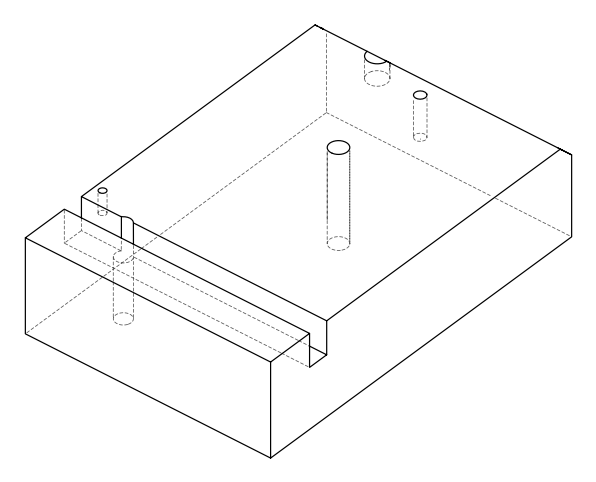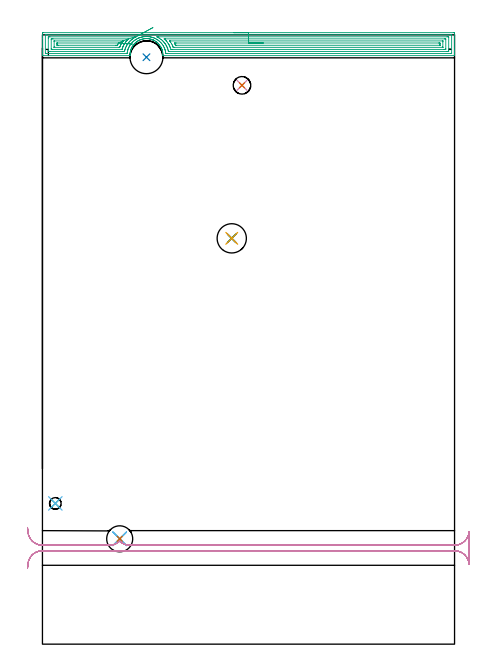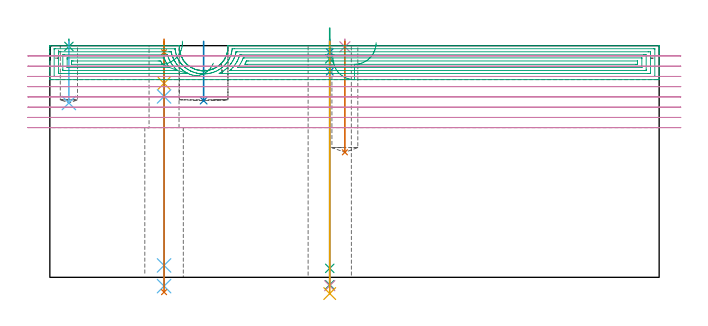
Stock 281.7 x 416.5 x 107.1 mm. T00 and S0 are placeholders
(PLAN: 16 operations, 12 tool changes, 27.2 min)
(1 SPOT_DRILL | STEP1HOLE | NXT0321_9005460120000 | 0.05 min | 182 mm3)
(2 SPOT_DRILL_1 | STEP1HOLE_1 | NXT0321_9005460120000 | 0.05 min | 183 mm3)
(3 SPOT_DRILL_2 | STEP1POCKET | NXT0321_9005460120000 | 0.03 min | 0 mm3)
(4 SPOT_DRILL_3 | STEP1POCKET_1 | NXT0321_9005460120000 | 0.03 min | 1 mm3)
(5 DRILL_BLIND_HOLE_INTO_CENTER | STEP1HOLE | NXT0301_087 | 0.08 min | 1509 mm3)
(6 GUN_DRILL_THROUGH_HOLE | STEP1HOLE | UGT0307_008 | 0.55 min | 8615 mm3)
(7 DRILL_TO_ENLARGE_THROUGH_HOLE | STEP1HOLE | UGT0301_248 | 0.47 min | 16295 mm3)
(8 DRILL_BLIND_HOLE_INTO_CENTER_1 | STEP1HOLE_1 | NXT0301_051 | 0.06 min | 446 mm3)
(9 GUN_DRILL_THROUGH_HOLE_1 | STEP1HOLE_1 | UGT0307_005 | 0.56 min | 5201 mm3)
(10 DRILL_TO_ENLARGE_THROUGH_HOLE_1 | STEP1HOLE_1 | NXT0301_101 | 0.45 min | 8344 mm3)
(11 DRILL_TO_ENLARGE_THROUGH_HOLE_2 | STEP1HOLE_1 | UGT0301_007 | 0.47 min | 19424 mm3)
(12 DRILL_BLIND_HOLE_INTO_CENTER_2 | STEP1POCKET | NXT0301_051 | 0.12 min | 1276 mm3)
(13 DRILL_BLIND_HOLE_INTO_CENTER_3 | STEP1POCKET_1 | NXT0301_091 | 0.21 min | 5383 mm3)
(14 INDEXABLE_INSERT_DRILL_BLIND_HOLE_FROM_SOLID | STEP1POCKET_2 | NXT0302_016 | 0.11 min | 9983 mm3)
(15 AREA_MILL | FG_CHAMFER_SURFACE | UGT0205_001 | 13.45 min | 33691 mm3)
(16 MILL_RECTANGULAR_SLOT | SLOT_RECTANGULAR | UGT0201_094 | Follow Part, ap 5, ae 75% | 10.57 min | 244858 mm3)
(TOOL NXT0321_9005460120000 | NC Spot Drill, 142deg, 12mm, Carbide, Uncoated | D12 PA142 FL30 Z2)
(TOOL NXT0301_087 | Carbide Drill 11.6mm [860.1-1160-058A1-MM 2214] | D11.6 PA140 FL72 Z2)
(TOOL UGT0307_008 | Gun Drill 11 mm | D11 PA130 FL24 Z1)
(TOOL UGT0301_248 | Twist Drill 17.8 mm | D17.8 PA118 FL130 Z2)
(TOOL NXT0301_051 | Carbide Drill 8mm [860.1-0800-040A1-MM 2214] | D8 PA140 FL53 Z2)
(TOOL UGT0307_005 | Gun Drill 8.3 mm | D8.3 PA130 FL24 Z1)
(TOOL NXT0301_101 | Carbide Drill 13mm [860.1-1300-104A1-MM 2214] | D13 PA140 FL123 Z2)
(TOOL UGT0301_007 | Twist Drill 20 mm | D20 PA118 FL140 Z2)
(TOOL NXT0301_091 | Carbide Drill 12mm [860.1-1200-036A1-MM 2214] | D12 PA140 FL55 Z2)
(TOOL NXT0302_016 | Index. Insert Drill 22.5mm [880-D2250L25-03] | D22.5 PA176 FL68 Z2)
(TOOL UGT0205_001 | Chamfer Mill 20 x 3 x 45 deg. | D20 FL50 Z2)
(TOOL UGT0201_094 | End mill 20 mm | D20 FL38 Z4)
(OP 1 SPOT_DRILL)
G17 G21 G94 G90
T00 M6
G54
G17 G0 G90 X52.8 Y72. S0 M3
G43 Z117.1 H0
G94 G81 G98 Z104.1 F250. R110.1
G80
M5
M2
(OP 2 SPOT_DRILL_1)
G17 G21 G94 G90
T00 M6
G54
G17 G0 G90 X129.4 Y277.4 S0 M3
G43 Z117.1 H0
G94 G81 G98 Z104.1 F250. R110.1
G80
M5
M2
(OP 3 SPOT_DRILL_2)
G17 G21 G94 G90
T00 M6
G54
G17 G0 G90 X8.8 Y96.2 S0 M3
G43 Z117.1 H0
G94 G81 G98 Z106.756 F250. R110.1
G80
M5
M2
(OP 4 SPOT_DRILL_3)
G17 G21 G94 G90
T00 M6
G54
G17 G0 G90 X136.4 Y382. S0 M3
G43 Z117.1 H0
G94 G81 G98 Z106.584 F250. R110.1
G80
M5
M2
(OP 5 DRILL_BLIND_HOLE_INTO_CENTER)
G17 G21 G94 G90
T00 M6
G54
G17 G0 G90 X52.8 Y72. S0 M3
G43 Z117.1 H1
G94 G81 G98 Z89.7 F250. R109.1
G80
M5
M2
(OP 6 GUN_DRILL_THROUGH_HOLE)
G17 G21 G94 G90
T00 M6
G54
G17 G0 G90 X52.8 Y72. M8
G43 Z117.1 H0
Z103.049
S716 M3
G94 G1 Z83.637 F125. M26
G4 X.084
Z5.5 F250.
G4 X.084
Z-4.065 F125.
G4 X.084
M5
M9
G0 Z103.049
Z117.1
M2
(OP 7 DRILL_TO_ENLARGE_THROUGH_HOLE)
G17 G21 G94 G90
T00 M6
G54
G17 G0 G90 X52.8 Y72. S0 M3
G43 Z117.1 H0
G94 G73 G98 Z-6.848 F250. Q16.278 R109.1
G80
M5
M2
(OP 8 DRILL_BLIND_HOLE_INTO_CENTER_1)
G17 G21 G94 G90
T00 M6
G54
G17 G0 G90 X129.4 Y277.4 S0 M3
G43 Z117.1 H1
G94 G81 G98 Z95.1 F250. R109.1
G80
M5
M2
(OP 9 GUN_DRILL_THROUGH_HOLE_1)
G17 G21 G94 G90
T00 M6
G54
G17 G0 G90 X129.4 Y277.4 M8
G43 Z117.1 H0
Z115.238
S716 M3
G94 G1 Z101.015 F125. M26
G4 X.084
Z4.15 F250.
G4 X.084
Z-3.435 F125.
G4 X.084
M5
M9
G0 Z115.238
Z117.1
M2
(OP 10 DRILL_TO_ENLARGE_THROUGH_HOLE_1)
G17 G21 G94 G90
T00 M6
G54
G17 G0 G90 X129.4 Y277.4 S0 M3
G43 Z117.1 H1
G94 G73 G98 Z-3.866 F250. Q12.33 R109.1
G80
M5
M2
(OP 11 DRILL_TO_ENLARGE_THROUGH_HOLE_2)
G17 G21 G94 G90
T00 M6
G54
G17 G0 G90 X129.4 Y277.4 S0 M3
G43 Z117.1 H0
G94 G73 G98 Z-7.509 F250. Q19.101 R109.1
G80
M5
M2
(OP 12 DRILL_BLIND_HOLE_INTO_CENTER_2)
G17 G21 G94 G90
T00 M6
G54
G17 G0 G90 X8.8 Y96.2 S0 M3
G43 Z117.1 H1
G94 G81 G98 Z80.6 F250. R109.1
G80
M5
M2
(OP 13 DRILL_BLIND_HOLE_INTO_CENTER_3)
G17 G21 G94 G90
T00 M6
G54
G17 G0 G90 X136.4 Y382. S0 M3
G43 Z117.1 H1
G94 G81 G98 Z57.8 F250. R109.1
G80
M5
M2
(OP 14 INDEXABLE_INSERT_DRILL_BLIND_HOLE_FROM_SOLID)
G17 G21 G94 G90
T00 M6
G54
G17 G0 G90 X71.1 Y401.2 S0 M3
G43 Z117.1 H1
G94 G81 G98 Z81.7 F250. R109.1
G80
M5
M2
(OP 15 AREA_MILL)
G17 G21 G94 G90
T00 M6
G54
G17 G0 G90 X130.85 Y418. S1061 M3
G43 Z117.1 H0
Z101.4
G94 G1 X130.888 Z100.528 F250.
X131.002 Z99.663
X131.191 Z98.812
X131.453 Z97.98
X131.787 Z97.174
X132.19 Z96.4
X132.658 Z95.664
X133.19 Z94.972
X133.779 Z94.329
X134.422 Z93.739
X135.114 Z93.208
X135.85 Z92.74
X136.624 Z92.337
X137.43 Z92.003
X138.262 Z91.741
X139.114 Z91.552
X139.978 Z91.438
X140.85 Z91.4
X281.084
X281.582 Y417.995 Z91.403
X281.69 Y417.992 Z91.406
X281.7 Y417.879 Z91.518
Y405.93 Z103.465
Y405.325 Z104.069
Y404.781 Z104.616
Y404.448 Z104.948
Y403.903 Z105.493
Y403.57 Z105.824
Y402.905 Z106.495
Y402.598 Z106.801
X281.697 Y402.447 Z106.946
X281.69 Y402.302 Z107.088
X281.53 Y402.3 Z107.1
X82.344 Y402.301 Z107.099
X82.343 Y402.303 Z107.097
Y402.401 Z106.999
X82.322 Y403.294 Z106.105
X82.24 Y404.186 Z105.212
X82.194 Y404.448 Z104.951
X82.085 Y405.078 Z104.319
X82.027 Y405.325 Z104.071
X81.937 Y405.711 Z103.688
X81.931 Y405.732 Z103.668
X81.898 Y405.842 Z103.558
X81.86 Y405.972 Z103.428
X81.74 Y406.331 Z103.066
X81.712 Y406.418 Z102.978
X81.628 Y406.641 Z102.753
X81.568 Y406.803 Z102.594
X81.545 Y406.864 Z102.534
X81.455 Y407.076 Z102.324
X81.354 Y407.313 Z102.086
X81.145 Y407.757 Z101.642
X81.044 Y407.955 Z101.444
X81.005 Y408.025 Z101.375
X80.848 Y408.304 Z101.094
X80.638 Y408.65 Z100.749
X80.152 Y409.375 Z100.022
X80.025 Y409.542 Z99.856
X79.733 Y409.897 Z99.502
X79.653 Y409.994 Z99.405
X79.267 Y410.435 Z98.964
X79.108 Y410.589 Z98.809
X78.818 Y410.87 Z98.527
X78.366 Y411.284 Z98.112
X78.325 Y411.319 Z98.077
X78.317 Y411.326 Z98.07
X78.14 Y411.466 Z97.933
X77.95 Y411.615 Z97.785
X77.9 Y411.654 Z97.745
X77.474 Y411.965 Z97.433
X77.087 Y412.22 Z97.178
X76.581 Y412.517 Z96.881
X76.137 Y412.751 Z96.649
X75.688 Y412.967 Z96.431
X75.646 Y412.985 Z96.412
X75.521 Y413.041 Z96.356
X75.387 Y413.097 Z96.301
X75.351 Y413.112 Z96.285
X75.199 Y413.167 Z96.228
X75.058 Y413.221 Z96.177
X74.87 Y413.29 Z96.109
X74.796 Y413.317 Z96.081
X74.752 Y413.331 Z96.067
X74.351 Y413.462 Z95.936
X73.903 Y413.588 Z95.811
X73.458 Y413.693 Z95.706
X73.297 Y413.724 Z95.675
X73.011 Y413.778 Z95.618
X72.565 Y413.846 Z95.55
X72.118 Y413.895 Z95.499
X71.991 Y413.903 Z95.488
X71.808 Y413.919 Z95.476
X71.672 Y413.929 Z95.467
X71.481 Y413.938 Z95.459
X71.337 Y413.943 Z95.45
X71.218 Y413.941 Z95.448
X71.18 Y413.942
X70.89 Y413.945 Z95.451
X70.817 Y413.94 Z95.454
X70.718 Y413.936 Z95.46
X70.654 Y413.933 Z95.464
X70.333 Y413.915 Z95.478
X70.286 Y413.911 Z95.481
X69.943 Y413.884 Z95.515
X69.886 Y413.879 Z95.52
X69.44 Y413.822 Z95.577
X68.993 Y413.745 Z95.652
X68.969 Y413.74 Z95.657
X68.547 Y413.651 Z95.746
X68.1 Y413.537 Z95.862
X67.655 Y413.4 Z95.998
X66.848 Y413.113 Z96.286
X66.762 Y413.077 Z96.321
X66.313 Y412.874 Z96.523
X66.267 Y412.851 Z96.546
X65.87 Y412.656 Z96.743
X65.487 Y412.444 Z96.955
X65.374 Y412.377 Z97.022
X65.11 Y412.22 Z97.179
X64.977 Y412.134 Z97.265
X64.629 Y411.891 Z97.508
X64.527 Y411.818 Z97.579
X64.447 Y411.758 Z97.637
X64.332 Y411.673 Z97.725
X64.084 Y411.49 Z97.91
X63.885 Y411.328 Z98.072
X63.534 Y411.018 Z98.382
X63.438 Y410.929 Z98.471
X63.192 Y410.698 Z98.702
X63.141 Y410.645 Z98.754
X62.936 Y410.435 Z98.964
X62.843 Y410.331 Z99.067
X62.681 Y410.15 Z99.246
X62.612 Y410.074 Z99.324
X62.545 Y409.996 Z99.403
X62.398 Y409.822 Z99.577
X62.305 Y409.711 Z99.685
X62.299 Y409.704 Z99.693
X62.248 Y409.637 Z99.761
X62.175 Y409.542 Z99.856
X61.858 Y409.1 Z100.299
X61.558 Y408.65 Z100.749
X61.403 Y408.395 Z101.001
X61.354 Y408.306 Z101.093
X61.239 Y408.091 Z101.307
X61.168 Y407.957 Z101.439
X61.06 Y407.756 Z101.641
X60.945 Y407.518 Z101.879
X60.846 Y407.313 Z102.086
X60.654 Y406.864 Z102.535
X60.611 Y406.751 Z102.647
X60.569 Y406.641 Z102.755
X60.514 Y406.5 Z102.898
X60.347 Y405.972 Z103.427
X60.179 Y405.325 Z104.074
X60.115 Y405.079 Z104.32
X60.005 Y404.448 Z104.952
X59.96 Y404.187 Z105.213
X59.903 Y403.57 Z105.826
X59.878 Y403.293 Z106.104
X59.86 Y402.557 Z106.839
X59.853 Y402.398 Z106.997
X59.847 Y402.304 Z107.09
X59.568 Y402.3 Z107.1
X0.169
X0.01 Y402.302 Z107.088
X0.003 Y402.447 Z106.946
X0. Y402.598 Z106.801
Y402.905 Z106.495
Y403.57 Z105.824
Y404.781 Z104.616
Y405.325 Z104.069
Y413.962 Z95.436
Y417.607 Z91.79
X0.003 Y417.882 Z91.515
X0.01 Y417.992 Z91.405
X0.122 Y417.999 Z91.399
X0.616 Y418. Z91.4
X140.85
Y416.586 Z92.814
X279.297 Y416.585 Z92.815
X279.446 Y416.584 Z92.816
X279.651 Y416.579 Z92.821
X279.691 Y416.575 Z92.825
X279.695 Y416.547 Z92.853
X279.697 Y416.516 Z92.884
X279.7 Y416.335 Z93.065
X279.699 Y403.921 Z105.479
X279.695 Y403.815 Z105.585
X279.69 Y403.746 Z105.654
X279.685 Y403.721 Z105.679
X279.151 Y403.715 Z105.685
X85.324
X84.578 Y403.719 Z105.681
X84.424 Y403.721 Z105.679
X84.296 Y403.732 Z105.668
X84.289 Y403.769 Z105.631
X84.274 Y403.869 Z105.531
X84.2 Y404.448 Z104.952
X84.129 Y404.889 Z104.511
X84.044 Y405.325 Z104.075
X83.89 Y406.001 Z103.399
X83.829 Y406.202 Z103.198
X83.685 Y406.661 Z102.739
X83.529 Y407.08 Z102.32
X83.435 Y407.325 Z102.075
X83.149 Y407.957 Z101.443
X82.791 Y408.671 Z100.729
X82.698 Y408.834 Z100.566
X82.569 Y409.052 Z100.348
X82.13 Y409.711 Z99.689
X81.898 Y410.052 Z99.348
X81.467 Y410.589 Z98.811
X81.005 Y411.125 Z98.275
X80.668 Y411.466 Z97.934
X80.112 Y411.99 Z97.41
X79.702 Y412.343 Z97.057
X79.219 Y412.715 Z96.686
X78.922 Y412.931 Z96.469
X78.493 Y413.221 Z96.179
X78.325 Y413.327 Z96.073
X78.048 Y413.493 Z95.907
X77.432 Y413.824 Z95.576
X76.879 Y414.098 Z95.302
X76.539 Y414.252 Z95.148
X76.266 Y414.366 Z95.034
X75.646 Y414.59 Z94.81
X74.905 Y414.825 Z94.575
X74.752 Y414.867 Z94.533
X74.335 Y414.975 Z94.425
X73.859 Y415.077 Z94.323
X73.729 Y415.103 Z94.297
X72.966 Y415.226 Z94.174
X72.676 Y415.26 Z94.14
X72.073 Y415.316 Z94.084
X71.701 Y415.34 Z94.06
X71.18 Y415.354 Z94.046
X70.795 Y415.353 Z94.047
X70.286 Y415.327 Z94.073
X69.952 Y415.303 Z94.097
X69.393 Y415.246 Z94.154
X69.149 Y415.215 Z94.185
X68.5 Y415.11 Z94.29
X68.384 Y415.089 Z94.311
X67.845 Y414.975 Z94.425
X67.607 Y414.914 Z94.486
X66.966 Y414.727 Z94.673
X66.857 Y414.694 Z94.706
X66.714 Y414.646 Z94.754
X66.189 Y414.46 Z94.94
X65.82 Y414.319 Z95.081
X65.663 Y414.253 Z95.147
X65.311 Y414.098 Z95.302
X65.052 Y413.976 Z95.424
X65.002 Y413.951 Z95.449
X64.927 Y413.913 Z95.487
X64.471 Y413.669 Z95.731
X64.034 Y413.424 Z95.976
X63.905 Y413.347 Z96.053
X63.704 Y413.221 Z96.179
X63.371 Y412.994 Z96.406
X63.141 Y412.833 Z96.567
X62.858 Y412.621 Z96.779
X62.496 Y412.343 Z97.057
X62.248 Y412.135 Z97.265
X61.892 Y411.816 Z97.584
X61.518 Y411.466 Z97.934
X61.436 Y411.386 Z98.014
X61.354 Y411.301 Z98.099
X61.015 Y410.922 Z98.478
X60.722 Y410.589 Z98.811
X60.604 Y410.448 Z98.952
X60.461 Y410.27 Z99.13
X60.225 Y409.943 Z99.457
X60.064 Y409.711 Z99.689
X59.867 Y409.418 Z99.982
X59.568 Y408.958 Z100.442
X59.523 Y408.878 Z100.522
X59.499 Y408.834 Z100.566
X59.221 Y408.297 Z101.103
X59.052 Y407.957 Z101.443
X58.933 Y407.703 Z101.697
X58.675 Y407.107 Z102.293
X58.667 Y407.087 Z102.313
X58.664 Y407.08 Z102.32
X58.449 Y406.424 Z102.976
X58.383 Y406.202 Z103.198
X58.257 Y405.735 Z103.665
X58.156 Y405.325 Z104.075
X58.095 Y405.017 Z104.383
X57.996 Y404.448 Z104.952
X57.967 Y404.265 Z105.135
X57.951 Y404.118 Z105.282
X57.924 Y403.876 Z105.524
X57.907 Y403.748 Z105.652
X57.901 Y403.719 Z105.681
X57.896 Y403.718 Z105.682
X57.875 Y403.716 Z105.684
X57.782 Y403.715 Z105.685
X57.635 Y403.714 Z105.686
X2.403 Y403.715 Z105.685
X2.254 Y403.716 Z105.684
X2.049 Y403.721 Z105.679
X2.009 Y403.725 Z105.675
X2.005 Y403.753 Z105.647
X2.003 Y403.784 Z105.616
X2. Y403.965 Z105.435
X2.001 Y416.379 Z93.021
X2.005 Y416.485 Z92.915
X2.01 Y416.554 Z92.846
X2.015 Y416.579 Z92.821
X2.549 Y416.586 Z92.814
X140.85
Y415.172 Z94.228
X276.618 Y415.171 Z94.229
X277.315 Y415.168 Z94.232
X277.511 Y415.165 Z94.235
X277.69 Y415.154 Z94.246
X277.695 Y414.975 Z94.425
X277.699 Y414.791 Z94.609
X277.7 Y406.017 Z103.383
X277.695 Y405.325 Z104.075
X277.693 Y405.146 Z104.254
X277.511 Y405.136 Z104.264
X276.817 Y405.13 Z104.27
X276.618 Y405.129 Z104.271
X86.564
X86.364 Y405.13 Z104.27
X86.165 Y405.134 Z104.266
X86.115 Y405.136 Z104.264
X86.105 Y405.17 Z104.23
X86.089 Y405.234 Z104.166
X86.069 Y405.325 Z104.075
X85.991 Y405.691 Z103.709
X85.865 Y406.202 Z103.198
X85.659 Y406.894 Z102.506
X85.595 Y407.08 Z102.32
X85.471 Y407.426 Z101.974
X85.247 Y407.957 Z101.443
X85.082 Y408.339 Z101.061
X84.829 Y408.834 Z100.566
X84.578 Y409.314 Z100.086
X84.332 Y409.711 Z99.689
X83.919 Y410.359 Z99.041
X83.76 Y410.589 Z98.811
X83.685 Y410.694 Z98.706
X83.053 Y411.466 Z97.934
X82.791 Y411.77 Z97.63
X82.237 Y412.343 Z97.057
X81.898 Y412.663 Z96.737
X81.271 Y413.221 Z96.179
X81.005 Y413.43 Z95.97
X80.132 Y414.078 Z95.322
X79.561 Y414.435 Z94.965
X79.219 Y414.633 Z94.767
X78.603 Y414.975 Z94.425
X78.325 Y415.125 Z94.275
X78.305 Y415.165 Z94.235
X78.325 Y415.166 Z94.234
X79.019 Y415.171 Z94.229
X79.219
X140.85 Y415.172 Z94.228
Y413.757 Z95.643
X274.831
X275.179 Y413.756 Z95.644
X275.561 Y413.752 Z95.648
X275.631 Y413.75 Z95.65
X275.69 Y413.74 Z95.66
X275.7 Y413.221 Z96.179
Y407.08 Z102.32
X275.692 Y406.653 Z102.747
X275.69 Y406.553 Z102.847
X275.56 Y406.549 Z102.851
X275.375 Y406.545 Z102.855
X274.831 Y406.543 Z102.857
X274.485
X88.697
X88.151 Y406.545 Z102.855
X87.969 Y406.547 Z102.853
X87.831 Y406.55 Z102.85
X87.388 Y407.828 Z101.572
X87.336 Y407.957 Z101.443
X87.257 Y408.148 Z101.252
X86.948 Y408.834 Z100.566
X86.662 Y409.419 Z99.981
X86.503 Y409.711 Z99.689
X86.364 Y409.96 Z99.44
X85.962 Y410.589 Z98.811
X85.471 Y411.329 Z98.071
X85.365 Y411.466 Z97.934
X84.974 Y411.954 Z97.446
X84.646 Y412.343 Z97.057
X84.578 Y412.422 Z96.978
X83.808 Y413.221 Z96.179
X83.685 Y413.343 Z96.057
X83.385 Y413.623 Z95.777
X83.3 Y413.704 Z95.696
X83.259 Y413.747 Z95.653
X83.257 Y413.752 Z95.648
X83.265 Y413.753 Z95.647
X83.349 Y413.755 Z95.645
X83.685 Y413.757 Z95.643
X84.031
X140.85
Y412.343 Z97.057
X273.603
X273.659 Y412.342 Z97.058
X273.685 Y412.339 Z97.061
X273.69 Y412.337 Z97.063
X273.694 Y412.329 Z97.071
X273.697 Y412.208 Z97.192
X273.7 Y411.7 Z97.7
X273.699 Y408.192 Z101.208
X273.693 Y407.977 Z101.423
X273.69 Y407.963 Z101.437
X273.685 Y407.961 Z101.439
X273.659 Y407.959 Z101.441
X273.603 Y407.957 Z101.443
X273.492
X89.937
X89.491 Y407.96 Z101.44
X89.436 Y407.961 Z101.439
X89.415 Y407.963 Z101.437
X89.398 Y408.002 Z101.398
X89.35 Y408.114 Z101.286
X89.058 Y408.82 Z100.58
X89.044 Y408.853 Z100.547
X88.629 Y409.711 Z99.689
X88.182 Y410.557 Z98.843
X88.151 Y410.608 Z98.792
X87.593 Y411.466 Z97.934
X87.461 Y411.666 Z97.734
X87.257 Y411.965 Z97.435
X87.085 Y412.194 Z97.206
X87.045 Y412.249 Z97.151
X87.008 Y412.304 Z97.096
X86.992 Y412.337 Z97.063
X87.035 Y412.338 Z97.062
X87.257 Y412.343 Z97.057
X140.85
Y410.929 Z98.471
X270.913 Y410.928 Z98.472
X271.259 Y410.926 Z98.474
X271.605 Y410.922 Z98.478
X271.69 Y410.919 Z98.481
X271.694 Y410.849 Z98.551
X271.698 Y410.733 Z98.667
X271.699 Y410.589 Z98.811
X271.7 Y410.155 Z99.245
X271.699 Y409.711 Z99.689
X271.697 Y409.495 Z99.905
X271.693 Y409.387 Z100.013
X271.69 Y409.379 Z100.021
X271.683 Y409.376 Z100.024
X271.654 Y409.373 Z100.027
X271.605 Y409.372 Z100.028
X91.723 Y409.371 Z100.029
X91.175 Y409.373 Z100.027
X91.004 Y409.376 Z100.024
X90.924 Y409.378 Z100.022
X90.83 Y409.541 Z99.859
X90.748 Y409.711 Z99.689
X90.675 Y409.864 Z99.536
X90.315 Y410.589 Z98.811
X90.151 Y410.922 Z98.478
X90.487 Y410.926 Z98.474
X90.83 Y410.928 Z98.472
X91.377 Y410.929 Z98.471
X140.85
X141.722 Z98.509
X142.586 Z98.623
X143.438 Z98.812
X144.27 Z99.074
X145.076 Z99.408
X145.85 Z99.811
X146.586 Z100.279
X147.278 Z100.811
X147.921 Z101.4
X148.51 Z102.043
X149.042 Z102.735
X149.51 Z103.471
X149.913 Z104.245
X150.247 Z105.051
X150.509 Z105.883
X150.698 Z106.735
X150.812 Z107.599
X150.85 Z108.471
G0 Z117.1
X75.591 Y421.495
Z98.986
G1 X75.231 Y421.299 Z98.216
X74.813 Y421.072 Z97.484
X74.341 Y420.816 Z96.797
X73.818 Y420.532 Z96.159
X73.248 Y420.222 Z95.576
X72.636 Y419.89 Z95.051
X71.986 Y419.536 Z94.589
X71.303 Y419.165 Z94.193
X70.592 Y418.779 Z93.867
X69.859 Y418.381 Z93.612
X69.109 Y417.973 Z93.431
X68.348 Y417.56 Z93.325
X67.582 Y417.144 Z93.295
X66.816 Y416.728 Z93.341
X66.057 Y416.315 Z93.462
X65.311 Y415.91 Z93.659
X64.582 Y415.513 Z93.929
X63.876 Y415.13 Z94.27
X63.591 Y414.975 Z94.425
X63.141 Y414.728 Z94.672
X62.736 Y414.495 Z94.905
X62.248 Y414.192 Z95.208
X62.105 Y414.098 Z95.302
X61.67 Y413.788 Z95.612
X61.354 Y413.559 Z95.841
X61.162 Y413.41 Z95.99
X60.924 Y413.221 Z96.179
X60.675 Y413.01 Z96.39
X60.461 Y412.823 Z96.577
X60.21 Y412.59 Z96.81
X59.951 Y412.343 Z97.057
X59.761 Y412.153 Z97.247
X59.568 Y411.952 Z97.448
X59.336 Y411.694 Z97.706
X59.136 Y411.466 Z97.934
X58.928 Y411.217 Z98.183
X58.675 Y410.905 Z98.495
X58.539 Y410.722 Z98.678
X58.446 Y410.589 Z98.811
X58.179 Y410.198 Z99.202
X57.854 Y409.711 Z99.689
X57.826 Y409.668 Z99.732
X57.782 Y409.597 Z99.803
X57.51 Y409.101 Z100.299
X57.369 Y408.834 Z100.566
X57.211 Y408.517 Z100.883
X56.946 Y407.957 Z101.443
X56.928 Y407.918 Z101.482
X56.888 Y407.823 Z101.577
X56.683 Y407.281 Z102.119
X56.614 Y407.08 Z102.32
X56.464 Y406.619 Z102.781
X56.35 Y406.202 Z103.198
X56.163 Y405.49 Z103.91
X56.129 Y405.325 Z104.075
X56.106 Y405.217 Z104.183
X56.086 Y405.138 Z104.262
X55.995 Y405.136 Z104.264
X55.301 Y405.129 Z104.271
X55.102
X5.082
X4.385 Y405.132 Z104.268
X4.189 Y405.136 Z104.264
X4.01 Y405.146 Z104.254
X4.005 Y405.325 Z104.075
X4.001 Y405.509 Z103.891
X4. Y414.283 Z95.117
X4.005 Y414.975 Z94.425
X4.007 Y415.154 Z94.246
X4.189 Y415.165 Z94.235
X4.883 Y415.17 Z94.23
X5.082 Y415.171 Z94.229
X63.141
X63.839 Y415.167 Z94.233
X63.856 Y415.165 Z94.235
X63.876 Y415.13 Z94.27
X58.927 Y413.752 Z95.648
X58.917 Y413.738 Z95.662
X58.82 Y413.642 Z95.758
X58.766 Y413.59 Z95.81
X58.675 Y413.505 Z95.895
X58.528 Y413.365 Z96.035
X58.38 Y413.221 Z96.179
X58.085 Y412.922 Z96.478
X57.782 Y412.605 Z96.796
X57.656 Y412.466 Z96.934
X57.55 Y412.343 Z97.057
X57.25 Y411.988 Z97.412
X56.888 Y411.545 Z97.855
X56.854 Y411.499 Z97.901
X56.83 Y411.466 Z97.934
X56.492 Y410.978 Z98.422
X56.225 Y410.589 Z98.811
X56.135 Y410.452 Z98.948
X55.995 Y410.234 Z99.166
X55.803 Y409.9 Z99.5
X55.699 Y409.711 Z99.689
X55.495 Y409.326 Z100.074
X55.248 Y408.834 Z100.566
X55.201 Y408.737 Z100.663
X55.102 Y408.522 Z100.878
X54.935 Y408.121 Z101.279
X54.871 Y407.957 Z101.443
X54.695 Y407.479 Z101.921
X54.56 Y407.08 Z102.32
X54.475 Y406.818 Z102.582
X54.424 Y406.653 Z102.747
X54.397 Y406.571 Z102.829
X54.388 Y406.55 Z102.85
X54.378 Y406.548 Z102.852
X54.345 Y406.545 Z102.855
X54.209 Y406.543 Z102.857
X6.869
X6.521 Y406.544 Z102.856
X6.139 Y406.548 Z102.852
X6.069 Y406.55 Z102.85
X6.01 Y406.56 Z102.84
X6. Y407.08 Z102.32
Y413.221 Z96.179
X6.007 Y413.647 Z95.753
X6.01 Y413.747 Z95.653
X6.14 Y413.751 Z95.649
X6.325 Y413.755 Z95.645
X6.869 Y413.757 Z95.643
X7.215
X58.788
X58.857 Y413.756 Z95.644
X58.927 Y413.752 Z95.648
X55.188 Y412.308 Z97.092
X55.169 Y412.277 Z97.123
X54.804 Y411.759 Z97.641
X54.601 Y411.466 Z97.934
X54.445 Y411.234 Z98.166
X54.209 Y410.874 Z98.526
X54.101 Y410.695 Z98.705
X54.04 Y410.589 Z98.811
X53.786 Y410.127 Z99.273
X53.564 Y409.711 Z99.689
X53.481 Y409.549 Z99.851
X53.315 Y409.211 Z100.189
X53.198 Y408.95 Z100.45
X53.148 Y408.834 Z100.566
X52.939 Y408.327 Z101.073
X52.821 Y408.041 Z101.359
X52.794 Y407.981 Z101.419
X52.779 Y407.963 Z101.437
X52.756 Y407.962 Z101.438
X52.645 Y407.959 Z101.441
X52.422 Y407.957 Z101.443
X8.097
X8.041 Y407.958 Z101.442
X8.015 Y407.961 Z101.439
X8.01 Y407.963 Z101.437
X8.006 Y407.972 Z101.428
X8.003 Y408.092 Z101.308
X8. Y408.6 Z100.8
X8.001 Y412.108 Z97.292
X8.007 Y412.323 Z97.077
X8.01 Y412.337 Z97.063
X8.015 Y412.339 Z97.061
X8.041 Y412.341 Z97.059
X8.097 Y412.343 Z97.057
X8.208
X55.102
X55.188 Y412.308 Z97.092
X52.057 Y410.923 Z98.477
X52.05 Y410.903 Z98.497
X51.962 Y410.731 Z98.669
X51.767 Y410.355 Z99.045
X51.529 Y409.889 Z99.511
X51.286 Y409.395 Z100.005
X50.975 Y409.378 Z100.022
X50.636 Y409.375 Z100.025
X50.088 Y409.372 Z100.028
X10.787
X10.441 Y409.374 Z100.026
X10.095 Y409.378 Z100.022
X10.01 Y409.381 Z100.019
X10.006 Y409.452 Z99.948
X10.002 Y409.567 Z99.833
X10.001 Y409.711 Z99.689
X10. Y410.145 Z99.255
X10.001 Y410.589 Z98.811
X10.003 Y410.805 Z98.595
X10.007 Y410.913 Z98.487
X10.01 Y410.922 Z98.478
X10.017 Y410.924 Z98.476
X10.046 Y410.927 Z98.473
X10.095 Y410.929 Z98.471
X51.876 Y410.928 Z98.472
X51.974 Y410.927 Z98.473
X52.035 Y410.925 Z98.475
X52.057 Y410.923 Z98.477
X52.921 Y410.858 Z98.58
X53.772 Y410.794 Z98.758
X54.605 Y410.731 Z99.01
X55.413 Y410.671 Z99.334
X56.19 Y410.612 Z99.727
X56.929 Y410.557 Z100.187
X57.626 Y410.504 Z100.709
X58.275 Y410.456 Z101.29
X58.87 Y410.411 Z101.926
X59.408 Y410.371 Z102.612
X59.885 Y410.335 Z103.341
X60.296 Y410.304 Z104.11
X60.639 Y410.278 Z104.912
X60.911 Y410.258 Z105.741
X61.11 Y410.243 Z106.59
X61.234 Y410.233 Z107.453
X61.283 Y410.23 Z108.324
X61.256 Y410.232 Z109.196
G0 Z117.1
M5
M2
(OP 16 MILL_RECTANGULAR_SLOT)
G17 G21 G94 G90
T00 M6
G54
G17 G0 G90 X-10.202 Y51.683 S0 M3
G43 Z117.1 H0
Z102.362
G94 G1 X-9.97 Y54.674 F250.
G2 X0. Y63.9 R10. F500.
G1 X281.7
G2 X291.67 Y54.674 R10.
G1 X291.7
Y76.826
X291.67
G2 X281.7 Y67.6 R10.
G1 X59.717
G2 X52.8 Y70.379 R10.
X45.883 Y67.6 R10.
G1 X0.
G2 X-9.97 Y76.826 R10.
G1 X-10.202 Y79.817 F250.
G0 Y51.683 Z97.625
G1 X-9.97 Y54.674
G2 X0. Y63.9 R10. F500.
G1 X281.7
G2 X291.67 Y54.674 R10.
G1 X291.7
Y76.826
X291.67
G2 X281.7 Y67.6 R10.
G1 X59.717
G2 X52.8 Y70.379 R10.
X45.883 Y67.6 R10.
G1 X0.
G2 X-9.97 Y76.826 R10.
G1 X-10.202 Y79.817 F250.
G0 Y51.683 Z92.887
G1 X-9.97 Y54.674
G2 X0. Y63.9 R10. F500.
G1 X281.7
G2 X291.67 Y54.674 R10.
G1 X291.7
Y76.826
X291.67
G2 X281.7 Y67.6 R10.
G1 X59.717
G2 X52.8 Y70.379 R10.
X45.883 Y67.6 R10.
G1 X0.
G2 X-9.97 Y76.826 R10.
G1 X-10.202 Y79.817 F250.
G0 Y51.683 Z88.15
G1 X-9.97 Y54.674
G2 X0. Y63.9 R10. F500.
G1 X281.7
G2 X291.67 Y54.674 R10.
G1 X291.7
Y76.826
X291.67
G2 X281.7 Y67.6 R10.
G1 X59.717
G2 X52.8 Y70.379 R10.
X45.883 Y67.6 R10.
G1 X0.
G2 X-9.97 Y76.826 R10.
G1 X-10.202 Y79.817 F250.
G0 Y51.683 Z83.412
G1 X-9.97 Y54.674
G2 X0. Y63.9 R10. F500.
G1 X281.7
G2 X291.67 Y54.674 R10.
G1 X291.7
Y76.826
X291.67
G2 X281.7 Y67.6 R10.
G1 X59.717
G2 X52.8 Y70.379 R10.
X45.883 Y67.6 R10.
G1 X0.
G2 X-9.97 Y76.826 R10.
G1 X-10.202 Y79.817 F250.
G0 Y51.683 Z78.675
G1 X-9.97 Y54.674
G2 X0. Y63.9 R10. F500.
G1 X281.7
G2 X291.67 Y54.674 R10.
G1 X291.7
Y76.826
X291.67
G2 X281.7 Y67.6 R10.
G1 X59.717
G2 X52.8 Y70.379 R10.
X45.883 Y67.6 R10.
G1 X0.
G2 X-9.97 Y76.826 R10.
G1 X-10.202 Y79.817 F250.
G0 Y51.683 Z73.937
G1 X-9.97 Y54.674
G2 X0. Y63.9 R10. F500.
G1 X281.7
G2 X291.67 Y54.674 R10.
G1 X291.7
Y76.826
X291.67
G2 X281.7 Y67.6 R10.
G1 X59.717
G2 X52.8 Y70.379 R10.
X45.883 Y67.6 R10.
G1 X0.
G2 X-9.97 Y76.826 R10.
G1 X-10.202 Y79.817 F250.
G0 Y51.683 Z69.2
G1 X-9.97 Y54.674
G2 X0. Y63.9 R10. F500.
G1 X281.7
G2 X291.67 Y54.674 R10.
G1 X291.7
Y76.826
X291.67
G2 X281.7 Y67.6 R10.
G1 X59.717
G2 X52.8 Y70.379 R10.
X45.883 Y67.6 R10.
G1 X0.
G2 X-9.97 Y76.826 R10.
G1 X-10.202 Y79.817 F250.
G0 Z117.1
M5
M2
